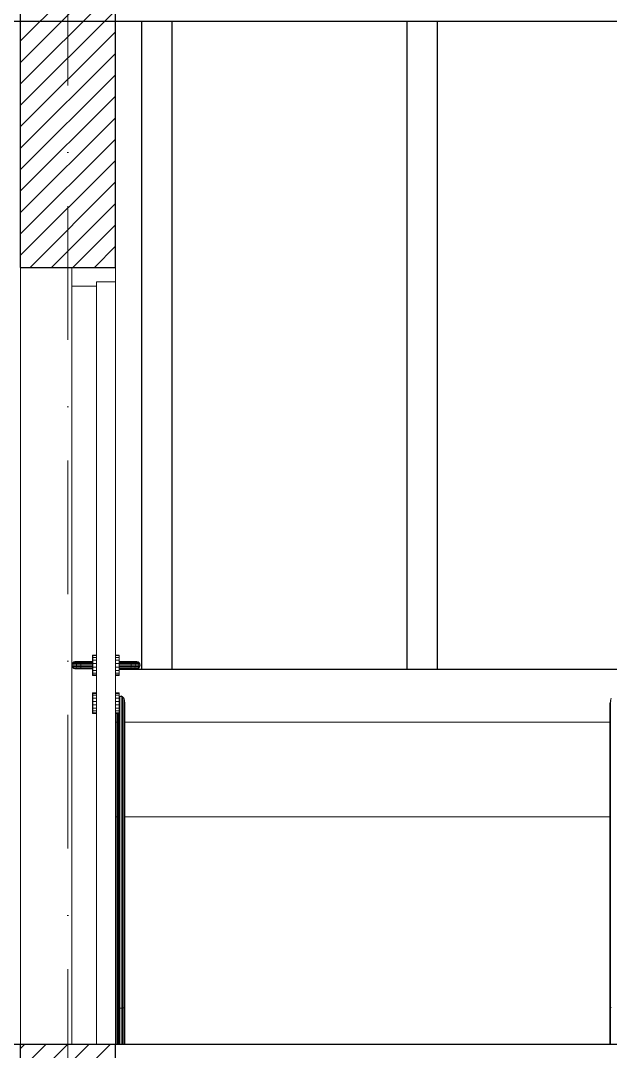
# Model space of a CAD drawing. Header units: millimetres. Extents: x 4647 to 73915, y -13612 to -8141.
# Drawn here: x 22617.1 to 22772.7, y -10770.5 to -10498.5 of the extents above; entities that cross this region are included whole.
import ezdxf
from ezdxf.enums import TextEntityAlignment as Align

# ---------------------------------------------------------------- set-up
doc = ezdxf.new("R2010")
doc.units = ezdxf.units.MM
doc.linetypes.add('Kropki i Kreski', pattern=[67.027776, 35.277777, -17.638888, 0, -14.111111])
doc.layers.add('a_wymiary', color=250, linetype='Continuous', lineweight=9)
doc.layers.add('Konstrukcja - Siatka mod_Nr_Pióra__1', color=7, linetype='Continuous', lineweight=5)
for name, color, linetype in [('Drzwi ArchiCAD', 7, 'Continuous'), ('Konstrukcja - Dach', 7, 'Continuous'), ('Konstrukcja - Siatka mod', 7, 'Continuous'), ('Konstrukcja - wieńce', 7, 'Continuous'), ('Konstrukcja - Ściany zew', 7, 'Continuous'), ('Structural - Combined', 7, 'Continuous'), ('WIDOK', 7, 'Continuous')]:
    doc.layers.add(name, color=color, linetype=linetype)
doc.layers.add('Konstrukcja - Siatka mod_Nr_Pióra__4', color=7, linetype='Continuous', lineweight=5, true_color=0x029e21)
doc.styles.add('GENERATED_STYLE_1', font='arialbd.ttf')

# ---------------------------------------------------------------- blocks, each defined once
blk = doc.blocks.new('Standardowy znacznik siatki_4')
at = {"layer": 'Konstrukcja - Siatka mod_Nr_Pióra__4', "linetype": 'Kropki i Kreski'}
blk.add_line((1, 0), (1660.6, 0), dxfattribs=at)
at = {"layer": 'Konstrukcja - Siatka mod_Nr_Pióra__1', "style": 'GENERATED_STYLE_1'}
blk.add_attdef('AC_MarkerText_1', text='', height=18, rotation=90, dxfattribs=at).set_placement((-6.71, -6.83), align=Align.BOTTOM_LEFT)

msp = doc.modelspace()

# ---------------------------------------------------------------- linework, layer by layer
at = {"layer": 'a_wymiary'}
for p, q in [((22642.14, -10498.57), (22642.14, -10665.87)), ((22894.14, -10498.57), (22642.14, -10498.57)), ((22630.64, -10563.57), (22617.14, -10563.57)), ((22617.14, -10563.57), (22617.14, -10768.57)), ((22630.64, -10568.57), (22630.64, -10563.57)), ((22637.14, -10568.57), (22630.64, -10568.57)), ((22630.64, -10568.57), (22630.64, -10668.57)), ((22630.64, -10768.57), (22630.64, -10568.57)), ((22637.14, -10665.87), (22637.14, -10568.57)), ((22630.7, -10668.23), (22630.64, -10668.57)), ((22630.64, -10668.57), (22630.7, -10668.23)), ((22630.88, -10667.93), (22630.7, -10668.23)), ((22630.7, -10668.23), (22630.88, -10667.93)), ((22630.7, -10668.23), (22631, -10668.23)), ((22631, -10668.23), (22630.7, -10668.23)), ((22631.14, -10667.7), (22630.88, -10667.93)), ((22630.88, -10667.93), (22631.14, -10667.7)), ((22631.16, -10667.93), (22630.88, -10667.93)), ((22630.88, -10667.93), (22631.16, -10667.93)), ((22631, -10668.23), (22630.95, -10668.57)), ((22630.95, -10668.57), (22631, -10668.23)), ((22631.16, -10667.93), (22631, -10668.23)), ((22631, -10668.23), (22631.16, -10667.93)), ((22631, -10668.23), (22631.91, -10668.23)), ((22631.91, -10668.23), (22631, -10668.23)), ((22631.47, -10667.58), (22631.14, -10667.7)), ((22631.14, -10667.7), (22631.47, -10667.58)), ((22631.14, -10667.7), (22631.4, -10667.7)), ((22631.4, -10667.7), (22631.14, -10667.7)), ((22631.4, -10667.7), (22631.16, -10667.93)), ((22631.16, -10667.93), (22631.4, -10667.7)), ((22632, -10667.93), (22631.16, -10667.93)), ((22631.16, -10667.93), (22632, -10667.93)), ((22631.4, -10667.7), (22631.69, -10667.58)), ((22631.69, -10667.58), (22631.4, -10667.7)), ((22632.14, -10667.7), (22631.4, -10667.7)), ((22631.4, -10667.7), (22632.14, -10667.7)), ((22631.69, -10667.58), (22631.47, -10667.58)), ((22631.47, -10667.58), (22636.14, -10667.58)), ((22632.3, -10667.58), (22631.69, -10667.58)), ((22631.88, -10668.57), (22631.91, -10668.23)), ((22631.91, -10668.23), (22631.88, -10668.57)), ((22631.91, -10668.23), (22632, -10667.93)), ((22632, -10667.93), (22631.91, -10668.23)), ((22633.02, -10668.23), (22631.91, -10668.23)), ((22631.91, -10668.23), (22633.02, -10668.23)), ((22632.14, -10667.7), (22632, -10667.93)), ((22632, -10667.93), (22632.14, -10667.7)), ((22632, -10667.93), (22633.04, -10667.93)), ((22633.04, -10667.93), (22632, -10667.93)), ((22632.3, -10667.58), (22632.14, -10667.7)), ((22632.14, -10667.7), (22632.3, -10667.58)), ((22633.08, -10667.7), (22632.14, -10667.7)), ((22632.14, -10667.7), (22633.08, -10667.7)), ((22633.12, -10667.58), (22632.3, -10667.58)), ((22633.01, -10668.57), (22633.02, -10668.23)), ((22633.02, -10668.23), (22633.01, -10668.57)), ((22633.04, -10667.93), (22633.02, -10668.23)), ((22633.02, -10668.23), (22633.04, -10667.93)), ((22636.14, -10668.23), (22633.02, -10668.23)), ((22633.02, -10668.23), (22636.14, -10668.23)), ((22633.04, -10667.93), (22633.08, -10667.7)), ((22633.08, -10667.7), (22633.04, -10667.93)), ((22636.14, -10667.93), (22633.04, -10667.93)), ((22633.04, -10667.93), (22636.14, -10667.93)), ((22633.08, -10667.7), (22633.12, -10667.58)), ((22633.12, -10667.58), (22633.08, -10667.7)), ((22636.14, -10667.7), (22633.08, -10667.7)), ((22633.08, -10667.7), (22636.14, -10667.7)), ((22636.14, -10667.58), (22633.12, -10667.58)), ((22636.15, -10665.87), (22636.14, -10665.87)), ((22636.14, -10665.87), (22636.14, -10666.03)), ((22636.14, -10667.58), (22636.14, -10665.87)), ((22636.14, -10665.87), (22637.13, -10665.87)), ((22636.14, -10666.03), (22636.14, -10666.5)), ((22636.15, -10666.03), (22636.14, -10666.03)), ((22636.14, -10666.03), (22636.15, -10666.03)), ((22636.14, -10666.5), (22636.15, -10666.5)), ((22636.14, -10666.5), (22636.14, -10667.22)), ((22636.15, -10666.5), (22636.14, -10666.5)), ((22636.14, -10667.22), (22636.15, -10667.22)), ((22636.14, -10667.22), (22636.14, -10668.1)), ((22636.15, -10667.22), (22636.14, -10667.22)), ((22636.14, -10667.7), (22636.14, -10667.58)), ((22636.14, -10667.93), (22636.14, -10667.7)), ((22636.14, -10668.23), (22636.14, -10667.93)), ((22636.14, -10668.1), (22636.14, -10669.04)), ((22636.15, -10668.1), (22636.14, -10668.1)), ((22636.14, -10668.1), (22636.15, -10668.1)), ((22636.14, -10668.57), (22636.14, -10668.23)), ((22637.13, -10665.87), (22636.15, -10665.87)), ((22636.15, -10665.87), (22636.15, -10666.03)), ((22636.15, -10666.03), (22636.15, -10665.87)), ((22636.15, -10666.03), (22636.15, -10666.5)), ((22637.13, -10666.03), (22636.15, -10666.03)), ((22636.15, -10666.5), (22636.15, -10666.03)), ((22636.15, -10666.03), (22637.13, -10666.03)), ((22636.15, -10666.5), (22637.13, -10666.5)), ((22636.15, -10666.5), (22636.15, -10667.22)), ((22637.13, -10666.5), (22636.15, -10666.5)), ((22636.15, -10667.22), (22636.15, -10666.5)), ((22636.15, -10667.22), (22637.13, -10667.22)), ((22636.15, -10667.22), (22636.15, -10668.1)), ((22637.13, -10667.22), (22636.15, -10667.22)), ((22636.15, -10668.1), (22636.15, -10667.22)), ((22636.15, -10668.1), (22637.13, -10668.1)), ((22636.15, -10668.1), (22636.15, -10669.04)), ((22637.13, -10668.1), (22636.15, -10668.1)), ((22636.15, -10669.04), (22636.15, -10668.1)), ((22637.13, -10665.87), (22637.13, -10666)), ((22637.14, -10665.87), (22637.13, -10665.87)), ((22637.13, -10666.03), (22637.13, -10665.87)), ((22637.13, -10665.87), (22637.14, -10665.87)), ((22637.13, -10666), (22637.14, -10666)), ((22637.13, -10666), (22637.13, -10666.03)), ((22637.14, -10666), (22637.13, -10666)), ((22637.13, -10666.03), (22637.13, -10666.5)), ((22637.14, -10666.03), (22637.13, -10666.03)), ((22637.13, -10666.5), (22637.13, -10666.03)), ((22637.13, -10666.03), (22637.14, -10666.03)), ((22637.13, -10666.5), (22637.14, -10666.5)), ((22637.13, -10667.22), (22637.13, -10666.5)), ((22637.13, -10666.5), (22637.13, -10667.22)), ((22637.14, -10666.5), (22637.13, -10666.5)), ((22637.13, -10667.22), (22637.13, -10668.1)), ((22637.14, -10667.22), (22637.13, -10667.22)), ((22637.13, -10668.1), (22637.13, -10667.22)), ((22637.13, -10667.22), (22637.14, -10667.22)), ((22637.13, -10668.1), (22637.14, -10668.1)), ((22637.13, -10669.04), (22637.13, -10668.1)), ((22637.13, -10668.1), (22637.13, -10669.04)), ((22637.14, -10668.1), (22637.13, -10668.1)), ((22637.14, -10666), (22637.14, -10665.87)), ((22637.14, -10666.03), (22637.14, -10666)), ((22637.14, -10666.5), (22637.14, -10666.03)), ((22637.14, -10667.22), (22637.14, -10666.5)), ((22637.14, -10668.1), (22637.14, -10667.22)), ((22637.14, -10669.04), (22637.14, -10668.1)), ((22642.15, -10665.87), (22642.14, -10665.87)), ((22642.14, -10665.87), (22642.14, -10666)), ((22642.14, -10665.87), (22643.14, -10665.87)), ((22642.14, -10666), (22642.14, -10666.03)), ((22642.15, -10666), (22642.14, -10666)), ((22642.14, -10666), (22642.15, -10666)), ((22642.14, -10666.03), (22642.15, -10666.03)), ((22642.15, -10666.03), (22642.14, -10666.03)), ((22642.14, -10666.03), (22642.14, -10666.5)), ((22642.15, -10666.5), (22642.14, -10666.5)), ((22642.14, -10666.5), (22642.14, -10667.22)), ((22642.14, -10666.5), (22642.15, -10666.5)), ((22642.15, -10667.22), (22642.14, -10667.22)), ((22642.14, -10667.22), (22642.14, -10668.1)), ((22642.14, -10667.22), (22642.15, -10667.22)), ((22642.15, -10668.1), (22642.14, -10668.1)), ((22642.14, -10668.1), (22642.14, -10669.04)), ((22642.14, -10668.1), (22642.15, -10668.1)), ((22642.15, -10666), (22642.15, -10665.87)), ((22643.13, -10665.87), (22642.15, -10665.87)), ((22642.15, -10665.87), (22642.15, -10666)), ((22642.15, -10666.03), (22642.15, -10666)), ((22642.15, -10666), (22642.15, -10666.03)), ((22643.13, -10666), (22642.15, -10666)), ((22642.15, -10666), (22643.13, -10666)), ((22643.13, -10666.03), (22642.15, -10666.03)), ((22642.15, -10666.03), (22642.15, -10666.5)), ((22642.15, -10666.03), (22643.13, -10666.03)), ((22642.15, -10666.5), (22642.15, -10666.03)), ((22642.15, -10666.5), (22643.13, -10666.5)), ((22642.15, -10667.22), (22642.15, -10666.5)), ((22643.13, -10666.5), (22642.15, -10666.5)), ((22642.15, -10666.5), (22642.15, -10667.22)), ((22642.15, -10668.1), (22642.15, -10667.22)), ((22643.13, -10667.22), (22642.15, -10667.22)), ((22642.15, -10667.22), (22642.15, -10668.1)), ((22642.15, -10667.22), (22643.13, -10667.22)), ((22642.15, -10669.04), (22642.15, -10668.1)), ((22643.13, -10668.1), (22642.15, -10668.1)), ((22642.15, -10668.1), (22642.15, -10669.04)), ((22642.15, -10668.1), (22643.13, -10668.1)), ((22643.13, -10666), (22643.13, -10665.87)), ((22643.14, -10665.87), (22643.13, -10665.87)), ((22643.13, -10665.87), (22643.13, -10666)), ((22643.13, -10666.03), (22643.13, -10666)), ((22643.13, -10666), (22643.13, -10666.03)), ((22643.14, -10666), (22643.13, -10666)), ((22643.13, -10666), (22643.14, -10666)), ((22643.13, -10666.5), (22643.13, -10666.03)), ((22643.14, -10666.03), (22643.13, -10666.03)), ((22643.13, -10666.03), (22643.13, -10666.5)), ((22643.13, -10666.03), (22643.14, -10666.03)), ((22643.14, -10666.5), (22643.13, -10666.5)), ((22643.13, -10666.5), (22643.13, -10667.22)), ((22643.13, -10666.5), (22643.14, -10666.5)), ((22643.13, -10667.22), (22643.13, -10666.5)), ((22643.13, -10667.22), (22643.14, -10667.22)), ((22643.13, -10668.1), (22643.13, -10667.22)), ((22643.14, -10667.22), (22643.13, -10667.22)), ((22643.13, -10667.22), (22643.13, -10668.1)), ((22643.14, -10668.1), (22643.13, -10668.1)), ((22643.13, -10668.1), (22643.13, -10669.04)), ((22643.13, -10669.04), (22643.13, -10668.1)), ((22643.13, -10668.1), (22643.14, -10668.1)), ((22643.14, -10666), (22643.14, -10665.87)), ((22643.14, -10665.87), (22643.14, -10667.58)), ((22643.14, -10666.03), (22643.14, -10666)), ((22643.14, -10666.5), (22643.14, -10666.03)), ((22643.14, -10667.22), (22643.14, -10666.5)), ((22643.14, -10668.1), (22643.14, -10667.22)), ((22646.17, -10667.58), (22643.14, -10667.58)), ((22643.14, -10667.58), (22643.14, -10667.7)), ((22643.14, -10667.58), (22647.82, -10667.58)), ((22646.21, -10667.7), (22643.14, -10667.7)), ((22643.14, -10667.7), (22643.14, -10667.93)), ((22643.14, -10667.7), (22646.21, -10667.7)), ((22643.14, -10667.93), (22646.25, -10667.93)), ((22646.25, -10667.93), (22643.14, -10667.93)), ((22643.14, -10667.93), (22643.14, -10668.23)), ((22643.14, -10669.04), (22643.14, -10668.1)), ((22643.14, -10668.23), (22646.27, -10668.23)), ((22646.27, -10668.23), (22643.14, -10668.23)), ((22643.14, -10668.23), (22643.14, -10668.57)), ((22646.98, -10667.58), (22646.17, -10667.58)), ((22646.17, -10667.58), (22646.21, -10667.7)), ((22646.21, -10667.7), (22646.17, -10667.58)), ((22647.15, -10667.7), (22646.21, -10667.7)), ((22646.21, -10667.7), (22646.25, -10667.93)), ((22646.25, -10667.93), (22646.21, -10667.7)), ((22646.21, -10667.7), (22647.15, -10667.7)), ((22646.25, -10667.93), (22647.29, -10667.93)), ((22646.27, -10668.23), (22646.25, -10667.93)), ((22647.29, -10667.93), (22646.25, -10667.93)), ((22646.25, -10667.93), (22646.27, -10668.23)), ((22647.38, -10668.23), (22646.27, -10668.23)), ((22646.27, -10668.23), (22646.28, -10668.57)), ((22646.27, -10668.23), (22647.38, -10668.23)), ((22646.28, -10668.57), (22646.27, -10668.23)), ((22647.6, -10667.58), (22646.98, -10667.58)), ((22646.98, -10667.58), (22647.15, -10667.7)), ((22647.15, -10667.7), (22646.98, -10667.58)), ((22647.89, -10667.7), (22647.15, -10667.7)), ((22647.15, -10667.7), (22647.29, -10667.93)), ((22647.29, -10667.93), (22647.15, -10667.7)), ((22647.15, -10667.7), (22647.89, -10667.7)), ((22648.13, -10667.93), (22647.29, -10667.93)), ((22647.29, -10667.93), (22647.38, -10668.23)), ((22647.29, -10667.93), (22648.13, -10667.93)), ((22647.38, -10668.23), (22647.29, -10667.93)), ((22647.38, -10668.23), (22648.29, -10668.23)), ((22647.41, -10668.57), (22647.38, -10668.23)), ((22648.29, -10668.23), (22647.38, -10668.23)), ((22647.38, -10668.23), (22647.41, -10668.57)), ((22647.82, -10667.58), (22647.6, -10667.58)), ((22647.6, -10667.58), (22647.89, -10667.7)), ((22647.89, -10667.7), (22647.6, -10667.58)), ((22648.14, -10667.7), (22647.82, -10667.58)), ((22647.82, -10667.58), (22648.14, -10667.7)), ((22648.14, -10667.7), (22647.89, -10667.7)), ((22647.89, -10667.7), (22648.13, -10667.93)), ((22648.13, -10667.93), (22647.89, -10667.7)), ((22647.89, -10667.7), (22648.14, -10667.7)), ((22648.29, -10668.23), (22648.13, -10667.93)), ((22648.13, -10667.93), (22648.41, -10667.93)), ((22648.41, -10667.93), (22648.13, -10667.93)), ((22648.13, -10667.93), (22648.29, -10668.23)), ((22648.41, -10667.93), (22648.14, -10667.7)), ((22648.14, -10667.7), (22648.41, -10667.93)), ((22648.34, -10668.57), (22648.29, -10668.23)), ((22648.58, -10668.23), (22648.29, -10668.23)), ((22648.29, -10668.23), (22648.34, -10668.57)), ((22648.29, -10668.23), (22648.58, -10668.23)), ((22648.58, -10668.23), (22648.41, -10667.93)), ((22648.41, -10667.93), (22648.58, -10668.23)), ((22648.64, -10668.57), (22648.58, -10668.23)), ((22648.58, -10668.23), (22648.64, -10668.57)), ((22630.64, -10668.57), (22630.95, -10668.57)), ((22630.64, -10668.57), (22630.7, -10668.91)), ((22630.95, -10668.57), (22630.64, -10668.57)), ((22630.7, -10668.91), (22630.64, -10668.57)), ((22630.64, -10668.57), (22630.64, -10768.57)), ((22630.7, -10668.91), (22630.88, -10669.21)), ((22631, -10668.91), (22630.7, -10668.91)), ((22630.7, -10668.91), (22631, -10668.91)), ((22630.88, -10669.21), (22630.7, -10668.91)), ((22630.88, -10669.21), (22631.14, -10669.43)), ((22631.16, -10669.21), (22630.88, -10669.21)), ((22630.88, -10669.21), (22631.16, -10669.21)), ((22631.14, -10669.43), (22630.88, -10669.21)), ((22630.95, -10668.57), (22631.88, -10668.57)), ((22630.95, -10668.57), (22631, -10668.91)), ((22631.88, -10668.57), (22630.95, -10668.57)), ((22631, -10668.91), (22630.95, -10668.57)), ((22631, -10668.91), (22631.16, -10669.21)), ((22631.91, -10668.91), (22631, -10668.91)), ((22631, -10668.91), (22631.91, -10668.91)), ((22631.16, -10669.21), (22631, -10668.91)), ((22631.14, -10669.43), (22631.4, -10669.43)), ((22631.14, -10669.43), (22631.47, -10669.55)), ((22631.4, -10669.43), (22631.14, -10669.43)), ((22631.47, -10669.55), (22631.14, -10669.43)), ((22631.4, -10669.43), (22631.16, -10669.21)), ((22631.16, -10669.21), (22631.4, -10669.43)), ((22632, -10669.21), (22631.16, -10669.21)), ((22631.16, -10669.21), (22632, -10669.21)), ((22631.4, -10669.43), (22632.14, -10669.43)), ((22631.69, -10669.55), (22631.4, -10669.43)), ((22631.4, -10669.43), (22631.69, -10669.55)), ((22632.14, -10669.43), (22631.4, -10669.43)), ((22631.47, -10669.55), (22631.69, -10669.55)), ((22636.14, -10669.55), (22631.47, -10669.55)), ((22631.69, -10669.55), (22632.3, -10669.55)), ((22631.88, -10668.57), (22633.01, -10668.57)), ((22631.88, -10668.57), (22631.91, -10668.91)), ((22633.01, -10668.57), (22631.88, -10668.57)), ((22631.91, -10668.91), (22631.88, -10668.57)), ((22631.91, -10668.91), (22633.02, -10668.91)), ((22631.91, -10668.91), (22632, -10669.21)), ((22633.02, -10668.91), (22631.91, -10668.91)), ((22632, -10669.21), (22631.91, -10668.91)), ((22632, -10669.21), (22633.04, -10669.21)), ((22632.14, -10669.43), (22632, -10669.21)), ((22632, -10669.21), (22632.14, -10669.43)), ((22633.04, -10669.21), (22632, -10669.21)), ((22632.14, -10669.43), (22633.08, -10669.43)), ((22632.3, -10669.55), (22632.14, -10669.43)), ((22632.14, -10669.43), (22632.3, -10669.55)), ((22633.08, -10669.43), (22632.14, -10669.43)), ((22632.3, -10669.55), (22633.12, -10669.55)), ((22633.02, -10668.91), (22633.01, -10668.57)), ((22633.01, -10668.57), (22636.14, -10668.57)), ((22633.01, -10668.57), (22633.02, -10668.91)), ((22636.14, -10668.57), (22633.01, -10668.57)), ((22633.04, -10669.21), (22633.02, -10668.91)), ((22633.02, -10668.91), (22633.04, -10669.21)), ((22636.14, -10668.91), (22633.02, -10668.91)), ((22633.02, -10668.91), (22636.14, -10668.91)), ((22633.04, -10669.21), (22633.08, -10669.43)), ((22636.14, -10669.21), (22633.04, -10669.21)), ((22633.08, -10669.43), (22633.04, -10669.21)), ((22633.04, -10669.21), (22636.14, -10669.21)), ((22633.08, -10669.43), (22636.14, -10669.43)), ((22633.08, -10669.43), (22633.12, -10669.55)), ((22636.14, -10669.43), (22633.08, -10669.43)), ((22633.12, -10669.55), (22633.08, -10669.43)), ((22633.12, -10669.55), (22636.14, -10669.55)), ((22636.14, -10668.91), (22636.14, -10668.57)), ((22636.14, -10669.21), (22636.14, -10668.91)), ((22636.14, -10669.04), (22636.15, -10669.04)), ((22636.14, -10669.04), (22636.14, -10669.92)), ((22636.15, -10669.04), (22636.14, -10669.04)), ((22636.14, -10669.43), (22636.14, -10669.21)), ((22636.14, -10669.55), (22636.14, -10669.43)), ((22636.14, -10671.27), (22636.14, -10669.55)), ((22636.14, -10669.92), (22636.14, -10670.64)), ((22636.15, -10669.92), (22636.14, -10669.92)), ((22636.14, -10669.92), (22636.15, -10669.92)), ((22636.14, -10670.64), (22636.15, -10670.64)), ((22636.14, -10670.64), (22636.14, -10671.11)), ((22636.15, -10670.64), (22636.14, -10670.64)), ((22636.14, -10671.11), (22636.15, -10671.11)), ((22636.14, -10671.11), (22636.14, -10671.13)), ((22636.15, -10671.11), (22636.14, -10671.11)), ((22636.15, -10669.04), (22637.13, -10669.04)), ((22636.15, -10669.04), (22636.15, -10669.92)), ((22637.13, -10669.04), (22636.15, -10669.04)), ((22636.15, -10669.92), (22636.15, -10669.04)), ((22636.15, -10669.92), (22637.13, -10669.92)), ((22636.15, -10669.92), (22636.15, -10670.64)), ((22637.13, -10669.92), (22636.15, -10669.92)), ((22636.15, -10670.64), (22636.15, -10669.92)), ((22636.15, -10670.64), (22637.13, -10670.64)), ((22636.15, -10670.64), (22636.15, -10671.11)), ((22637.13, -10670.64), (22636.15, -10670.64)), ((22636.15, -10671.11), (22636.15, -10670.64)), ((22636.15, -10671.11), (22637.13, -10671.11)), ((22637.13, -10671.11), (22636.15, -10671.11)), ((22636.15, -10671.11), (22636.15, -10671.27)), ((22636.15, -10671.13), (22636.15, -10671.11)), ((22637.13, -10669.04), (22637.13, -10669.92)), ((22637.14, -10669.04), (22637.13, -10669.04)), ((22637.13, -10669.92), (22637.13, -10669.04)), ((22637.13, -10669.04), (22637.14, -10669.04)), ((22637.13, -10669.92), (22637.14, -10669.92)), ((22637.13, -10669.92), (22637.13, -10670.64)), ((22637.14, -10669.92), (22637.13, -10669.92)), ((22637.13, -10670.64), (22637.13, -10669.92)), ((22637.13, -10670.64), (22637.14, -10670.64)), ((22637.13, -10670.64), (22637.13, -10671.11)), ((22637.14, -10670.64), (22637.13, -10670.64)), ((22637.13, -10671.11), (22637.13, -10670.64)), ((22637.13, -10671.11), (22637.14, -10671.11)), ((22637.13, -10671.11), (22637.13, -10671.13)), ((22637.14, -10671.11), (22637.13, -10671.11)), ((22637.13, -10671.27), (22637.13, -10671.11)), ((22637.14, -10669.92), (22637.14, -10669.04)), ((22637.14, -10670.64), (22637.14, -10669.92)), ((22637.14, -10671.11), (22637.14, -10670.64)), ((22637.14, -10671.13), (22637.14, -10671.11)), ((22642.14, -10669.04), (22642.15, -10669.04)), ((22642.15, -10669.04), (22642.14, -10669.04)), ((22642.14, -10669.04), (22642.14, -10669.92)), ((22642.15, -10669.92), (22642.14, -10669.92)), ((22642.14, -10669.92), (22642.14, -10670.64)), ((22642.14, -10669.92), (22642.15, -10669.92)), ((22642.15, -10670.64), (22642.14, -10670.64)), ((22642.14, -10670.64), (22642.14, -10671.11)), ((22642.14, -10670.64), (22642.15, -10670.64)), ((22642.14, -10671.11), (22642.15, -10671.11)), ((22642.15, -10671.11), (22642.14, -10671.11)), ((22642.14, -10671.11), (22642.14, -10671.13)), ((22642.15, -10669.92), (22642.15, -10669.04)), ((22643.13, -10669.04), (22642.15, -10669.04)), ((22642.15, -10669.04), (22642.15, -10669.92)), ((22642.15, -10669.04), (22643.13, -10669.04)), ((22642.15, -10670.64), (22642.15, -10669.92)), ((22643.13, -10669.92), (22642.15, -10669.92)), ((22642.15, -10669.92), (22642.15, -10670.64)), ((22642.15, -10669.92), (22643.13, -10669.92)), ((22642.15, -10671.11), (22642.15, -10670.64)), ((22643.13, -10670.64), (22642.15, -10670.64)), ((22642.15, -10670.64), (22642.15, -10671.11)), ((22642.15, -10670.64), (22643.13, -10670.64)), ((22642.15, -10671.11), (22642.15, -10671.27)), ((22643.13, -10671.11), (22642.15, -10671.11)), ((22642.15, -10671.13), (22642.15, -10671.11)), ((22642.15, -10671.11), (22643.13, -10671.11)), ((22643.13, -10669.04), (22643.14, -10669.04)), ((22643.13, -10669.92), (22643.13, -10669.04)), ((22643.14, -10669.04), (22643.13, -10669.04)), ((22643.13, -10669.04), (22643.13, -10669.92)), ((22643.13, -10670.64), (22643.13, -10669.92)), ((22643.14, -10669.92), (22643.13, -10669.92)), ((22643.13, -10669.92), (22643.13, -10670.64)), ((22643.13, -10669.92), (22643.14, -10669.92)), ((22643.14, -10670.64), (22643.13, -10670.64)), ((22643.13, -10670.64), (22643.13, -10671.11)), ((22643.13, -10671.11), (22643.13, -10670.64)), ((22643.13, -10670.64), (22643.14, -10670.64)), ((22643.13, -10671.27), (22643.13, -10671.11)), ((22643.14, -10671.11), (22643.13, -10671.11)), ((22643.13, -10671.11), (22643.13, -10671.13)), ((22643.13, -10671.11), (22643.14, -10671.11)), ((22646.28, -10668.57), (22643.14, -10668.57)), ((22643.14, -10668.57), (22643.14, -10668.91)), ((22643.14, -10668.57), (22646.28, -10668.57)), ((22643.14, -10668.91), (22646.27, -10668.91)), ((22646.27, -10668.91), (22643.14, -10668.91)), ((22643.14, -10668.91), (22643.14, -10669.21)), ((22643.14, -10669.92), (22643.14, -10669.04)), ((22643.14, -10669.21), (22646.25, -10669.21)), ((22646.25, -10669.21), (22643.14, -10669.21)), ((22643.14, -10669.21), (22643.14, -10669.43)), ((22643.14, -10669.43), (22646.21, -10669.43)), ((22646.21, -10669.43), (22643.14, -10669.43)), ((22643.14, -10669.43), (22643.14, -10669.55)), ((22643.14, -10669.55), (22646.17, -10669.55)), ((22647.82, -10669.55), (22643.14, -10669.55)), ((22643.14, -10669.55), (22643.14, -10669.57)), ((22894.14, -10669.57), (22643.14, -10669.57)), ((22643.14, -10669.57), (22643.14, -10671.27)), ((22643.14, -10669.57), (22894.14, -10669.57)), ((22643.14, -10670.64), (22643.14, -10669.92)), ((22643.14, -10671.11), (22643.14, -10670.64)), ((22643.14, -10671.13), (22643.14, -10671.11)), ((22646.21, -10669.43), (22646.17, -10669.55)), ((22646.17, -10669.55), (22646.21, -10669.43)), ((22646.17, -10669.55), (22646.98, -10669.55)), ((22646.25, -10669.21), (22646.21, -10669.43)), ((22646.21, -10669.43), (22646.25, -10669.21)), ((22646.21, -10669.43), (22647.15, -10669.43)), ((22647.15, -10669.43), (22646.21, -10669.43)), ((22646.25, -10669.21), (22646.27, -10668.91)), ((22646.27, -10668.91), (22646.25, -10669.21)), ((22647.29, -10669.21), (22646.25, -10669.21)), ((22646.25, -10669.21), (22647.29, -10669.21)), ((22646.28, -10668.57), (22646.27, -10668.91)), ((22646.27, -10668.91), (22646.28, -10668.57)), ((22646.27, -10668.91), (22647.38, -10668.91)), ((22647.38, -10668.91), (22646.27, -10668.91)), ((22646.28, -10668.57), (22647.41, -10668.57)), ((22647.41, -10668.57), (22646.28, -10668.57)), ((22646.98, -10669.55), (22647.15, -10669.43)), ((22647.15, -10669.43), (22646.98, -10669.55)), ((22646.98, -10669.55), (22647.6, -10669.55)), ((22647.15, -10669.43), (22647.29, -10669.21)), ((22647.29, -10669.21), (22647.15, -10669.43)), ((22647.15, -10669.43), (22647.89, -10669.43)), ((22647.89, -10669.43), (22647.15, -10669.43)), ((22647.38, -10668.91), (22647.29, -10669.21)), ((22647.29, -10669.21), (22647.38, -10668.91)), ((22647.29, -10669.21), (22648.13, -10669.21)), ((22648.13, -10669.21), (22647.29, -10669.21)), ((22647.38, -10668.91), (22647.41, -10668.57)), ((22647.41, -10668.57), (22647.38, -10668.91)), ((22648.29, -10668.91), (22647.38, -10668.91)), ((22647.38, -10668.91), (22648.29, -10668.91)), ((22647.41, -10668.57), (22648.34, -10668.57)), ((22648.34, -10668.57), (22647.41, -10668.57)), ((22647.6, -10669.55), (22647.89, -10669.43)), ((22647.89, -10669.43), (22647.6, -10669.55)), ((22647.6, -10669.55), (22647.82, -10669.55)), ((22647.82, -10669.55), (22648.14, -10669.43)), ((22648.14, -10669.43), (22647.82, -10669.55)), ((22647.89, -10669.43), (22648.13, -10669.21)), ((22648.13, -10669.21), (22647.89, -10669.43)), ((22647.89, -10669.43), (22648.14, -10669.43)), ((22648.14, -10669.43), (22647.89, -10669.43)), ((22648.13, -10669.21), (22648.29, -10668.91)), ((22648.29, -10668.91), (22648.13, -10669.21)), ((22648.41, -10669.21), (22648.13, -10669.21)), ((22648.13, -10669.21), (22648.41, -10669.21)), ((22648.14, -10669.43), (22648.41, -10669.21)), ((22648.41, -10669.21), (22648.14, -10669.43)), ((22648.29, -10668.91), (22648.34, -10668.57)), ((22648.34, -10668.57), (22648.29, -10668.91)), ((22648.29, -10668.91), (22648.58, -10668.91)), ((22648.58, -10668.91), (22648.29, -10668.91)), ((22648.34, -10668.57), (22648.64, -10668.57)), ((22648.64, -10668.57), (22648.34, -10668.57)), ((22648.41, -10669.21), (22648.58, -10668.91)), ((22648.58, -10668.91), (22648.41, -10669.21)), ((22648.58, -10668.91), (22648.64, -10668.57)), ((22648.64, -10668.57), (22648.58, -10668.91)), ((22636.14, -10671.13), (22636.14, -10671.27)), ((22636.15, -10671.13), (22636.14, -10671.13)), ((22636.14, -10671.13), (22636.15, -10671.13)), ((22636.14, -10671.27), (22636.15, -10671.27)), ((22637.14, -10671.27), (22636.14, -10671.27)), ((22636.15, -10671.27), (22636.15, -10671.13)), ((22636.15, -10671.27), (22637.13, -10671.27)), ((22637.13, -10671.13), (22637.13, -10671.27)), ((22637.14, -10671.13), (22637.13, -10671.13)), ((22637.13, -10671.13), (22637.14, -10671.13)), ((22637.13, -10671.27), (22637.14, -10671.27)), ((22637.14, -10671.27), (22637.14, -10671.13)), ((22637.14, -10675.87), (22637.14, -10671.27)), ((22642.14, -10671.13), (22642.14, -10671.27)), ((22642.15, -10671.13), (22642.14, -10671.13)), ((22642.14, -10671.13), (22642.15, -10671.13)), ((22643.14, -10671.27), (22642.14, -10671.27)), ((22642.14, -10671.27), (22642.14, -10675.87)), ((22642.14, -10671.27), (22642.15, -10671.27)), ((22642.15, -10671.27), (22642.15, -10671.13)), ((22642.15, -10671.27), (22643.13, -10671.27)), ((22643.13, -10671.13), (22643.14, -10671.13)), ((22643.13, -10671.13), (22643.13, -10671.27)), ((22643.14, -10671.13), (22643.13, -10671.13)), ((22643.13, -10671.27), (22643.14, -10671.27)), ((22643.14, -10671.27), (22643.14, -10671.13)), ((22636.15, -10675.87), (22636.14, -10675.87)), ((22636.14, -10675.87), (22636.14, -10676)), ((22636.14, -10681.27), (22636.14, -10675.87)), ((22636.14, -10675.87), (22637.14, -10675.87)), ((22636.14, -10676), (22636.15, -10676)), ((22636.15, -10676), (22636.14, -10676)), ((22636.14, -10676), (22636.14, -10676.03)), ((22636.15, -10676.03), (22636.14, -10676.03)), ((22636.14, -10676.03), (22636.14, -10676.5)), ((22636.14, -10676.03), (22636.15, -10676.03)), ((22636.14, -10676.5), (22636.15, -10676.5)), ((22636.15, -10676.5), (22636.14, -10676.5)), ((22636.14, -10676.5), (22636.14, -10677.22)), ((22636.15, -10676), (22636.15, -10675.87)), ((22636.15, -10675.87), (22636.15, -10676.03)), ((22637.13, -10675.87), (22636.15, -10675.87)), ((22636.15, -10676.03), (22636.15, -10676)), ((22637.13, -10676.03), (22636.15, -10676.03)), ((22636.15, -10676.03), (22636.15, -10676.5)), ((22636.15, -10676.5), (22636.15, -10676.03)), ((22636.15, -10676.03), (22637.13, -10676.03)), ((22636.15, -10676.5), (22637.13, -10676.5)), ((22637.13, -10676.5), (22636.15, -10676.5)), ((22636.15, -10676.5), (22636.15, -10677.22)), ((22636.15, -10677.22), (22636.15, -10676.5)), ((22637.13, -10675.87), (22637.13, -10676.03)), ((22637.14, -10675.87), (22637.13, -10675.87)), ((22637.13, -10676.03), (22637.13, -10675.87)), ((22637.14, -10676.03), (22637.13, -10676.03)), ((22637.13, -10676.03), (22637.13, -10676.5)), ((22637.13, -10676.5), (22637.13, -10676.03)), ((22637.13, -10676.03), (22637.14, -10676.03)), ((22637.13, -10676.5), (22637.14, -10676.5)), ((22637.14, -10676.5), (22637.13, -10676.5)), ((22637.13, -10676.5), (22637.13, -10677.22)), ((22637.13, -10677.22), (22637.13, -10676.5)), ((22637.14, -10676.03), (22637.14, -10675.87)), ((22637.14, -10676.5), (22637.14, -10676.03)), ((22637.14, -10677.22), (22637.14, -10676.5)), ((22642.14, -10675.87), (22643.14, -10675.87)), ((22642.14, -10675.87), (22642.14, -10676.03)), ((22642.15, -10675.87), (22642.14, -10675.87)), ((22642.14, -10676.03), (22642.15, -10676.03)), ((22642.15, -10676.03), (22642.14, -10676.03)), ((22642.14, -10676.03), (22642.14, -10676.5)), ((22642.15, -10676.5), (22642.14, -10676.5)), ((22642.14, -10676.5), (22642.14, -10677.22)), ((22642.14, -10676.5), (22642.15, -10676.5)), ((22643.13, -10675.87), (22642.15, -10675.87)), ((22642.15, -10675.87), (22642.15, -10676)), ((22642.15, -10676.03), (22642.15, -10675.87)), ((22642.15, -10676), (22643.13, -10676)), ((22643.13, -10676), (22642.15, -10676)), ((22642.15, -10676), (22642.15, -10676.03)), ((22642.15, -10676.5), (22642.15, -10676.03)), ((22642.15, -10676.03), (22643.13, -10676.03)), ((22643.13, -10676.03), (22642.15, -10676.03)), ((22642.15, -10676.03), (22642.15, -10676.5)), ((22642.15, -10677.22), (22642.15, -10676.5)), ((22643.13, -10676.5), (22642.15, -10676.5)), ((22642.15, -10676.5), (22642.15, -10677.22)), ((22642.15, -10676.5), (22643.13, -10676.5)), ((22643.13, -10676), (22643.13, -10675.87)), ((22643.14, -10675.87), (22643.13, -10675.87)), ((22643.13, -10675.87), (22643.13, -10676)), ((22643.13, -10676), (22643.14, -10676)), ((22643.13, -10676.03), (22643.13, -10676)), ((22643.14, -10676), (22643.13, -10676)), ((22643.13, -10676), (22643.13, -10676.03)), ((22643.14, -10676.03), (22643.13, -10676.03)), ((22643.13, -10676.03), (22643.13, -10676.5)), ((22643.13, -10676.5), (22643.13, -10676.03)), ((22643.13, -10676.03), (22643.14, -10676.03)), ((22643.13, -10676.5), (22643.14, -10676.5)), ((22643.13, -10677.22), (22643.13, -10676.5)), ((22643.14, -10676.5), (22643.13, -10676.5)), ((22643.13, -10676.5), (22643.13, -10677.22)), ((22643.14, -10675.87), (22643.14, -10677.01)), ((22643.14, -10676), (22643.14, -10675.87)), ((22643.14, -10676.03), (22643.14, -10676)), ((22643.14, -10676.5), (22643.14, -10676.03)), ((22643.14, -10677.22), (22643.14, -10676.5)), ((22636.15, -10677.22), (22636.14, -10677.22)), ((22636.14, -10677.22), (22636.14, -10678.1)), ((22636.14, -10677.22), (22636.15, -10677.22)), ((22636.14, -10678.1), (22636.15, -10678.1)), ((22636.15, -10678.1), (22636.14, -10678.1)), ((22636.14, -10678.1), (22636.14, -10679.04)), ((22636.15, -10679.04), (22636.14, -10679.04)), ((22636.14, -10679.04), (22636.14, -10679.92)), ((22636.14, -10679.04), (22636.15, -10679.04)), ((22637.13, -10677.22), (22636.15, -10677.22)), ((22636.15, -10677.22), (22636.15, -10678.1)), ((22636.15, -10678.1), (22636.15, -10677.22)), ((22636.15, -10677.22), (22637.13, -10677.22)), ((22637.13, -10678.1), (22636.15, -10678.1)), ((22636.15, -10678.1), (22636.15, -10679.04)), ((22636.15, -10678.1), (22637.13, -10678.1)), ((22636.15, -10679.04), (22636.15, -10678.1)), ((22636.15, -10679.04), (22637.13, -10679.04)), ((22637.13, -10679.04), (22636.15, -10679.04)), ((22636.15, -10679.04), (22636.15, -10679.92)), ((22636.15, -10679.92), (22636.15, -10679.04)), ((22637.14, -10677.22), (22637.13, -10677.22)), ((22637.13, -10677.22), (22637.13, -10678.1)), ((22637.13, -10678.1), (22637.13, -10677.22)), ((22637.13, -10677.22), (22637.14, -10677.22)), ((22637.13, -10678.1), (22637.14, -10678.1)), ((22637.13, -10679.04), (22637.13, -10678.1)), ((22637.14, -10678.1), (22637.13, -10678.1)), ((22637.13, -10678.1), (22637.13, -10679.04)), ((22637.13, -10679.92), (22637.13, -10679.04)), ((22637.13, -10679.04), (22637.14, -10679.04)), ((22637.14, -10679.04), (22637.13, -10679.04)), ((22637.13, -10679.04), (22637.13, -10679.92)), ((22637.14, -10678.1), (22637.14, -10677.22)), ((22637.14, -10679.04), (22637.14, -10678.1)), ((22637.14, -10679.92), (22637.14, -10679.04)), ((22642.15, -10677.22), (22642.14, -10677.22)), ((22642.14, -10677.22), (22642.14, -10678.1)), ((22642.14, -10677.22), (22642.15, -10677.22)), ((22642.15, -10678.1), (22642.14, -10678.1)), ((22642.14, -10678.1), (22642.14, -10679.04)), ((22642.14, -10678.1), (22642.15, -10678.1)), ((22642.15, -10679.04), (22642.14, -10679.04)), ((22642.14, -10679.04), (22642.14, -10679.92)), ((22642.14, -10679.04), (22642.15, -10679.04)), ((22642.15, -10678.1), (22642.15, -10677.22)), ((22643.13, -10677.22), (22642.15, -10677.22)), ((22642.15, -10677.22), (22642.15, -10678.1)), ((22642.15, -10677.22), (22643.13, -10677.22)), ((22642.15, -10679.04), (22642.15, -10678.1)), ((22643.13, -10678.1), (22642.15, -10678.1)), ((22642.15, -10678.1), (22642.15, -10679.04)), ((22642.15, -10678.1), (22643.13, -10678.1)), ((22642.15, -10679.92), (22642.15, -10679.04)), ((22643.13, -10679.04), (22642.15, -10679.04)), ((22642.15, -10679.04), (22642.15, -10679.92)), ((22642.15, -10679.04), (22643.13, -10679.04)), ((22643.13, -10678.1), (22643.13, -10677.22)), ((22643.14, -10677.22), (22643.13, -10677.22)), ((22643.13, -10677.22), (22643.13, -10678.1)), ((22643.13, -10677.22), (22643.14, -10677.22)), ((22643.13, -10679.04), (22643.13, -10678.1)), ((22643.13, -10678.1), (22643.14, -10678.1)), ((22643.14, -10678.1), (22643.13, -10678.1)), ((22643.13, -10678.1), (22643.13, -10679.04)), ((22643.13, -10679.92), (22643.13, -10679.04)), ((22643.14, -10679.04), (22643.13, -10679.04)), ((22643.13, -10679.04), (22643.13, -10679.92)), ((22643.13, -10679.04), (22643.14, -10679.04)), ((22643.14, -10677.01), (22643.26, -10676.87)), ((22643.26, -10676.87), (22643.14, -10677.01)), ((22643.14, -10677.01), (22643.14, -10681.11)), ((22643.14, -10678.1), (22643.14, -10677.22)), ((22643.14, -10679.04), (22643.14, -10678.1)), ((22643.14, -10679.92), (22643.14, -10679.04)), ((22643.26, -10676.87), (22643.64, -10676.73)), ((22643.64, -10676.73), (22643.26, -10676.87)), ((22643.26, -10759.07), (22643.26, -10676.87)), ((22643.26, -10676.87), (22643.26, -10759.07)), ((22643.64, -10676.73), (22644.03, -10676.87)), ((22643.64, -10759.11), (22643.64, -10676.73)), ((22644.03, -10676.87), (22643.64, -10676.73)), ((22643.64, -10676.73), (22643.64, -10759.11)), ((22644.03, -10676.87), (22644.35, -10677.27)), ((22644.03, -10759.07), (22644.03, -10676.87)), ((22644.35, -10677.27), (22644.03, -10676.87)), ((22644.03, -10676.87), (22644.03, -10759.07)), ((22644.35, -10677.27), (22644.57, -10677.86)), ((22644.35, -10758.95), (22644.35, -10677.27)), ((22644.57, -10677.86), (22644.35, -10677.27)), ((22644.35, -10677.27), (22644.35, -10758.95)), ((22644.57, -10677.86), (22644.64, -10678.57)), ((22644.57, -10758.78), (22644.57, -10677.86)), ((22644.64, -10678.57), (22644.57, -10677.86)), ((22644.57, -10677.86), (22644.57, -10758.78)), ((22644.64, -10678.57), (22644.64, -10683.57)), ((22644.64, -10758.57), (22644.64, -10678.57)), ((22772.64, -10678.57), (22772.72, -10677.86)), ((22772.72, -10677.86), (22772.64, -10678.57)), ((22772.64, -10683.57), (22772.64, -10678.57)), ((22772.64, -10678.57), (22772.64, -10758.57)), ((22772.72, -10677.86), (22772.94, -10677.27)), ((22772.72, -10758.78), (22772.72, -10677.86)), ((22636.14, -10679.92), (22636.15, -10679.92)), ((22636.15, -10679.92), (22636.14, -10679.92)), ((22636.14, -10679.92), (22636.14, -10680.64)), ((22636.15, -10680.64), (22636.14, -10680.64)), ((22636.14, -10680.64), (22636.14, -10681.11)), ((22636.14, -10680.64), (22636.15, -10680.64)), ((22636.14, -10681.11), (22636.15, -10681.11)), ((22636.15, -10681.11), (22636.14, -10681.11)), ((22636.14, -10681.11), (22636.14, -10681.27)), ((22636.14, -10681.27), (22636.15, -10681.27)), ((22637.13, -10681.27), (22636.14, -10681.27)), ((22636.15, -10679.92), (22637.13, -10679.92)), ((22637.13, -10679.92), (22636.15, -10679.92)), ((22636.15, -10679.92), (22636.15, -10680.64)), ((22636.15, -10680.64), (22636.15, -10679.92)), ((22637.13, -10680.64), (22636.15, -10680.64)), ((22636.15, -10680.64), (22636.15, -10681.11)), ((22636.15, -10681.11), (22636.15, -10680.64)), ((22636.15, -10680.64), (22637.13, -10680.64)), ((22636.15, -10681.11), (22637.13, -10681.11)), ((22636.15, -10681.11), (22636.15, -10681.27)), ((22637.13, -10681.11), (22636.15, -10681.11)), ((22636.15, -10681.27), (22636.15, -10681.11)), ((22636.15, -10681.27), (22637.13, -10681.27)), ((22637.14, -10679.92), (22637.13, -10679.92)), ((22637.13, -10679.92), (22637.13, -10680.64)), ((22637.13, -10679.92), (22637.14, -10679.92)), ((22637.13, -10680.64), (22637.13, -10679.92)), ((22637.13, -10680.64), (22637.14, -10680.64)), ((22637.14, -10680.64), (22637.13, -10680.64)), ((22637.13, -10680.64), (22637.13, -10681.11)), ((22637.13, -10681.11), (22637.13, -10680.64)), ((22637.13, -10681.11), (22637.14, -10681.11)), ((22637.13, -10681.11), (22637.13, -10681.27)), ((22637.14, -10681.11), (22637.13, -10681.11)), ((22637.13, -10681.27), (22637.13, -10681.11)), ((22637.13, -10681.27), (22637.14, -10681.27)), ((22637.14, -10681.27), (22637.13, -10681.27)), ((22637.14, -10680.64), (22637.14, -10679.92)), ((22637.14, -10681.11), (22637.14, -10680.64)), ((22637.14, -10681.27), (22637.14, -10681.11)), ((22637.14, -10768.57), (22637.14, -10681.27)), ((22642.14, -10679.92), (22642.15, -10679.92)), ((22642.15, -10679.92), (22642.14, -10679.92)), ((22642.14, -10679.92), (22642.14, -10680.64)), ((22642.15, -10680.64), (22642.14, -10680.64)), ((22642.14, -10680.64), (22642.14, -10681.11)), ((22642.14, -10680.64), (22642.15, -10680.64)), ((22642.15, -10681.11), (22642.14, -10681.11)), ((22642.14, -10681.11), (22642.14, -10681.27)), ((22642.14, -10681.11), (22642.15, -10681.11)), ((22642.14, -10681.27), (22642.14, -10683.57)), ((22642.64, -10681.27), (22642.14, -10681.27)), ((22642.14, -10681.27), (22642.15, -10681.27)), ((22642.15, -10679.92), (22643.13, -10679.92)), ((22642.15, -10680.64), (22642.15, -10679.92)), ((22643.13, -10679.92), (22642.15, -10679.92)), ((22642.15, -10679.92), (22642.15, -10680.64)), ((22642.15, -10681.11), (22642.15, -10680.64)), ((22643.13, -10680.64), (22642.15, -10680.64)), ((22642.15, -10680.64), (22642.15, -10681.11)), ((22642.15, -10680.64), (22643.13, -10680.64)), ((22642.15, -10681.27), (22642.15, -10681.11)), ((22642.15, -10681.11), (22642.15, -10681.27)), ((22643.13, -10681.11), (22642.15, -10681.11)), ((22642.15, -10681.11), (22643.13, -10681.11)), ((22642.15, -10681.27), (22643.13, -10681.27)), ((22642.64, -10683.57), (22642.64, -10681.27)), ((22642.64, -10681.27), (22642.64, -10758.57)), ((22642.72, -10681.27), (22642.64, -10681.27)), ((22642.72, -10758.78), (22642.72, -10681.27)), ((22642.72, -10681.27), (22642.72, -10758.78)), ((22642.94, -10681.27), (22642.72, -10681.27)), ((22642.94, -10758.95), (22642.94, -10681.27)), ((22642.94, -10681.27), (22642.94, -10758.95)), ((22643.13, -10681.27), (22642.94, -10681.27)), ((22643.13, -10679.92), (22643.14, -10679.92)), ((22643.13, -10680.64), (22643.13, -10679.92)), ((22643.14, -10679.92), (22643.13, -10679.92)), ((22643.13, -10679.92), (22643.13, -10680.64)), ((22643.13, -10681.11), (22643.13, -10680.64)), ((22643.14, -10680.64), (22643.13, -10680.64)), ((22643.13, -10680.64), (22643.13, -10681.11)), ((22643.13, -10680.64), (22643.14, -10680.64)), ((22643.13, -10681.27), (22643.13, -10681.11)), ((22643.14, -10681.11), (22643.13, -10681.11)), ((22643.13, -10681.11), (22643.13, -10681.13)), ((22643.13, -10681.11), (22643.14, -10681.11)), ((22643.14, -10681.13), (22643.13, -10681.13)), ((22643.13, -10681.13), (22643.13, -10681.27)), ((22643.13, -10681.13), (22643.14, -10681.13)), ((22643.14, -10681.27), (22643.13, -10681.27)), ((22643.13, -10681.27), (22643.14, -10681.27)), ((22643.14, -10680.64), (22643.14, -10679.92)), ((22643.14, -10681.11), (22643.14, -10680.64)), ((22643.14, -10681.11), (22643.14, -10681.27)), ((22643.14, -10681.13), (22643.14, -10681.11)), ((22643.14, -10681.27), (22643.14, -10681.13)), ((22642.14, -10683.57), (22642.64, -10683.57)), ((22642.14, -10683.57), (22642.14, -10708.57)), ((22642.64, -10683.57), (22642.14, -10683.57)), ((22642.64, -10708.57), (22642.64, -10683.57)), ((22644.64, -10683.57), (22772.64, -10683.57)), ((22644.64, -10683.57), (22644.64, -10708.57)), ((22772.64, -10683.57), (22644.64, -10683.57)), ((22772.64, -10708.57), (22772.64, -10683.57)), ((22642.14, -10708.57), (22642.64, -10708.57)), ((22642.64, -10708.57), (22642.14, -10708.57)), ((22642.14, -10708.57), (22642.14, -10768.57)), ((22642.64, -10768.57), (22642.64, -10708.57)), ((22644.64, -10708.57), (22772.64, -10708.57)), ((22644.64, -10708.57), (22644.64, -10768.57)), ((22772.64, -10708.57), (22644.64, -10708.57)), ((22772.64, -10768.57), (22772.64, -10708.57)), ((22642.64, -10758.57), (22642.72, -10758.78)), ((22642.64, -10758.57), (22642.64, -10768.57)), ((22642.72, -10758.78), (22642.64, -10758.57)), ((22642.72, -10758.78), (22642.94, -10758.95)), ((22642.72, -10768.57), (22642.72, -10758.78)), ((22642.72, -10758.78), (22642.72, -10768.57)), ((22642.94, -10758.95), (22642.72, -10758.78)), ((22642.94, -10758.95), (22643.26, -10759.07)), ((22642.94, -10768.57), (22642.94, -10758.95)), ((22642.94, -10758.95), (22642.94, -10768.57)), ((22643.26, -10759.07), (22642.94, -10758.95)), ((22643.26, -10759.07), (22643.64, -10759.11)), ((22643.26, -10768.57), (22643.26, -10759.07)), ((22643.26, -10759.07), (22643.26, -10768.57)), ((22643.64, -10759.11), (22643.26, -10759.07)), ((22643.64, -10759.11), (22644.03, -10759.07)), ((22644.03, -10759.07), (22643.64, -10759.11)), ((22643.64, -10768.57), (22643.64, -10759.11)), ((22643.64, -10759.11), (22643.64, -10768.57)), ((22644.03, -10759.07), (22644.35, -10758.95)), ((22644.35, -10758.95), (22644.03, -10759.07)), ((22644.03, -10768.57), (22644.03, -10759.07)), ((22644.03, -10759.07), (22644.03, -10768.57)), ((22644.35, -10758.95), (22644.57, -10758.78)), ((22644.57, -10758.78), (22644.35, -10758.95)), ((22644.35, -10768.57), (22644.35, -10758.95)), ((22644.35, -10758.95), (22644.35, -10768.57)), ((22644.57, -10758.78), (22644.64, -10758.57)), ((22644.64, -10758.57), (22644.57, -10758.78)), ((22644.57, -10768.57), (22644.57, -10758.78)), ((22644.57, -10758.78), (22644.57, -10768.57)), ((22644.64, -10768.57), (22644.64, -10758.57)), ((22772.64, -10758.57), (22772.72, -10758.78)), ((22772.64, -10758.57), (22772.64, -10768.57)), ((22772.72, -10758.78), (22772.64, -10758.57)), ((22772.72, -10768.57), (22772.72, -10758.78)), ((22772.72, -10758.78), (22772.72, -10768.57)), ((22772.94, -10758.95), (22772.72, -10758.78)), ((22617.14, -10768.57), (22630.64, -10768.57)), ((22630.64, -10768.57), (22637.14, -10768.57)), ((22642.14, -10768.57), (22642.64, -10768.57)), ((22642.64, -10768.57), (22642.72, -10768.57)), ((22642.72, -10768.57), (22642.94, -10768.57)), ((22642.94, -10768.57), (22643.26, -10768.57)), ((22643.26, -10768.57), (22643.64, -10768.57)), ((22643.64, -10768.57), (22644.03, -10768.57)), ((22644.03, -10768.57), (22644.35, -10768.57)), ((22644.35, -10768.57), (22644.57, -10768.57)), ((22644.57, -10768.57), (22644.64, -10768.57)), ((22644.64, -10768.57), (22772.64, -10768.57)), ((22772.64, -10768.57), (22772.72, -10768.57)), ((22772.72, -10768.57), (22772.94, -10768.57))]:
    msp.add_line(p, q, dxfattribs=at)
at = {"layer": 'Drzwi ArchiCAD', "color": 30, "lineweight": 20}
for p, q in [((22630.64, -10563.57), (22642.14, -10563.57)), ((22630.64, -10568.57), (22630.64, -10563.57)), ((22642.14, -10567.37), (22642.14, -10563.57)), ((22637.14, -10567.37), (22642.14, -10567.37)), ((22637.14, -10768.57), (22637.14, -10567.37)), ((22637.14, -10568.57), (22637.14, -10567.37)), ((22637.14, -10567.37), (22642.14, -10567.37)), ((22642.14, -10768.57), (22642.14, -10567.37)), ((22630.64, -10568.57), (22637.14, -10568.57)), ((22637.14, -10768.57), (22642.14, -10768.57))]:
    msp.add_line(p, q, dxfattribs=at)
at = {"layer": 'Drzwi ArchiCAD', "color": 9, "lineweight": 13}
for p, q in [((22630.64, -10568.57), (22630.64, -10768.57)), ((22630.7, -10668.23), (22630.64, -10668.57)), ((22630.88, -10667.93), (22630.7, -10668.23)), ((22631.14, -10667.7), (22630.88, -10667.93)), ((22631, -10668.23), (22630.95, -10668.57)), ((22631.16, -10667.93), (22631, -10668.23)), ((22631.47, -10667.58), (22631.14, -10667.7)), ((22631.4, -10667.7), (22631.16, -10667.93)), ((22631.47, -10667.58), (22631.69, -10667.58)), ((22631.69, -10667.58), (22632.3, -10667.58)), ((22631.91, -10668.23), (22631.88, -10668.57)), ((22632, -10667.93), (22631.91, -10668.23)), ((22632.14, -10667.7), (22632, -10667.93)), ((22632.3, -10667.58), (22633.12, -10667.58)), ((22633.12, -10667.58), (22636.14, -10667.58)), ((22636.14, -10665.87), (22636.15, -10665.87)), ((22636.14, -10666.03), (22636.14, -10665.87)), ((22636.14, -10666.5), (22636.14, -10666.03)), ((22636.14, -10667.22), (22636.14, -10666.5)), ((22636.14, -10667.58), (22636.14, -10667.22)), ((22636.14, -10667.58), (22636.14, -10667.7)), ((22636.14, -10667.7), (22636.14, -10667.93)), ((22636.14, -10667.93), (22636.14, -10668.23)), ((22636.14, -10668.23), (22636.14, -10668.57)), ((22636.15, -10665.87), (22637.13, -10665.87)), ((22637.13, -10665.87), (22637.14, -10665.87)), ((22642.15, -10665.87), (22642.14, -10665.87)), ((22643.13, -10665.87), (22642.15, -10665.87)), ((22643.14, -10665.87), (22643.13, -10665.87)), ((22643.14, -10666.03), (22643.14, -10665.87)), ((22643.14, -10666.5), (22643.14, -10666.03)), ((22643.14, -10667.22), (22643.14, -10666.5)), ((22643.14, -10667.58), (22643.14, -10667.22)), ((22646.17, -10667.58), (22643.14, -10667.58)), ((22643.14, -10667.58), (22643.14, -10667.7)), ((22643.14, -10667.7), (22643.14, -10667.93)), ((22643.14, -10667.93), (22643.14, -10668.23)), ((22643.14, -10668.23), (22643.14, -10668.57)), ((22646.98, -10667.58), (22646.17, -10667.58)), ((22647.6, -10667.58), (22646.98, -10667.58)), ((22647.15, -10667.7), (22647.29, -10667.93)), ((22647.29, -10667.93), (22647.38, -10668.23)), ((22647.38, -10668.23), (22647.41, -10668.57)), ((22647.82, -10667.58), (22647.6, -10667.58)), ((22647.82, -10667.58), (22648.14, -10667.7)), ((22647.89, -10667.7), (22648.13, -10667.93)), ((22648.13, -10667.93), (22648.29, -10668.23)), ((22648.14, -10667.7), (22648.41, -10667.93)), ((22648.29, -10668.23), (22648.34, -10668.57)), ((22648.41, -10667.93), (22648.58, -10668.23)), ((22648.58, -10668.23), (22648.64, -10668.57)), ((22630.64, -10668.57), (22630.7, -10668.91)), ((22630.7, -10668.91), (22630.88, -10669.21)), ((22630.88, -10669.21), (22631.14, -10669.43)), ((22630.95, -10668.57), (22631, -10668.91)), ((22631, -10668.91), (22631.16, -10669.21)), ((22631.14, -10669.43), (22631.47, -10669.55)), ((22631.16, -10669.21), (22631.4, -10669.43)), ((22631.47, -10669.55), (22631.69, -10669.55)), ((22631.69, -10669.55), (22632.3, -10669.55)), ((22631.88, -10668.57), (22631.91, -10668.91)), ((22631.91, -10668.91), (22632, -10669.21)), ((22632, -10669.21), (22632.14, -10669.43)), ((22632.3, -10669.55), (22633.12, -10669.55)), ((22633.12, -10669.55), (22636.14, -10669.55)), ((22636.14, -10668.57), (22636.14, -10668.91)), ((22636.14, -10668.91), (22636.14, -10669.21)), ((22636.14, -10669.21), (22636.14, -10669.43)), ((22636.14, -10669.43), (22636.14, -10669.55)), ((22636.14, -10669.92), (22636.14, -10669.55)), ((22636.14, -10670.64), (22636.14, -10669.92)), ((22636.14, -10671.11), (22636.14, -10670.64)), ((22636.14, -10671.27), (22636.14, -10671.11)), ((22643.14, -10668.57), (22643.14, -10668.91)), ((22643.14, -10668.91), (22643.14, -10669.21)), ((22643.14, -10669.21), (22643.14, -10669.43)), ((22643.14, -10669.43), (22643.14, -10669.55)), ((22643.14, -10669.92), (22643.14, -10669.55)), ((22646.17, -10669.55), (22643.14, -10669.55)), ((22643.14, -10670.64), (22643.14, -10669.92)), ((22643.14, -10671.11), (22643.14, -10670.64)), ((22643.14, -10671.27), (22643.14, -10671.11)), ((22646.98, -10669.55), (22646.17, -10669.55)), ((22647.6, -10669.55), (22646.98, -10669.55)), ((22647.29, -10669.21), (22647.15, -10669.43)), ((22647.38, -10668.91), (22647.29, -10669.21)), ((22647.41, -10668.57), (22647.38, -10668.91)), ((22647.82, -10669.55), (22647.6, -10669.55)), ((22648.14, -10669.43), (22647.82, -10669.55)), ((22648.13, -10669.21), (22647.89, -10669.43)), ((22648.29, -10668.91), (22648.13, -10669.21)), ((22648.41, -10669.21), (22648.14, -10669.43)), ((22648.34, -10668.57), (22648.29, -10668.91)), ((22648.58, -10668.91), (22648.41, -10669.21)), ((22648.64, -10668.57), (22648.58, -10668.91)), ((22636.14, -10671.27), (22636.15, -10671.27)), ((22636.15, -10671.27), (22637.13, -10671.27)), ((22637.13, -10671.27), (22637.14, -10671.27)), ((22642.15, -10671.27), (22642.14, -10671.27)), ((22643.13, -10671.27), (22642.15, -10671.27)), ((22643.14, -10671.27), (22643.13, -10671.27)), ((22636.14, -10676.03), (22636.14, -10675.87)), ((22636.14, -10675.87), (22636.15, -10675.87)), ((22636.14, -10676.5), (22636.14, -10676.03)), ((22636.14, -10677.22), (22636.14, -10676.5)), ((22636.15, -10675.87), (22637.13, -10675.87)), ((22637.13, -10675.87), (22637.14, -10675.87)), ((22642.15, -10675.87), (22642.14, -10675.87)), ((22643.13, -10675.87), (22642.15, -10675.87)), ((22643.14, -10675.87), (22643.13, -10675.87)), ((22643.14, -10676.03), (22643.14, -10675.87)), ((22643.14, -10676.5), (22643.14, -10676.03)), ((22643.14, -10677.22), (22643.14, -10676.5)), ((22636.14, -10678.1), (22636.14, -10677.22)), ((22636.14, -10679.04), (22636.14, -10678.1)), ((22636.14, -10679.92), (22636.14, -10679.04)), ((22643.14, -10678.1), (22643.14, -10677.22)), ((22643.14, -10679.04), (22643.14, -10678.1)), ((22643.14, -10679.92), (22643.14, -10679.04)), ((22636.14, -10680.64), (22636.14, -10679.92)), ((22636.14, -10681.11), (22636.14, -10680.64)), ((22636.14, -10681.27), (22636.14, -10681.11)), ((22636.14, -10681.27), (22636.15, -10681.27)), ((22636.15, -10681.27), (22637.13, -10681.27)), ((22637.13, -10681.27), (22637.14, -10681.27)), ((22642.15, -10681.27), (22642.14, -10681.27)), ((22643.13, -10681.27), (22642.15, -10681.27)), ((22643.14, -10681.27), (22643.13, -10681.27)), ((22643.14, -10680.64), (22643.14, -10679.92)), ((22643.14, -10681.11), (22643.14, -10680.64)), ((22643.14, -10681.27), (22643.14, -10681.11))]:
    msp.add_line(p, q, dxfattribs=at)
at = {"layer": 'Konstrukcja - Dach', "color": 161, "lineweight": 25}
for p, q in [((22157.14, -10498.57), (23379.14, -10498.57)), ((22649.14, -10669.57), (22649.14, -10498.57)), ((22657.14, -10669.57), (22657.14, -10498.57)), ((22719.14, -10669.57), (22719.14, -10498.57)), ((22727.14, -10669.57), (22727.14, -10498.57)), ((22643.14, -10669.57), (22894.14, -10669.57))]:
    msp.add_line(p, q, dxfattribs=at)
at = {"layer": 'Konstrukcja - wieńce', "color": 132, "lineweight": 20}
for p, q in [((22642.14, -10683.57), (22642.64, -10683.57)), ((22644.64, -10683.57), (22772.64, -10683.57)), ((22642.14, -10708.57), (22642.64, -10708.57)), ((22644.64, -10708.57), (22772.64, -10708.57))]:
    msp.add_line(p, q, dxfattribs=at)
at = {"layer": 'Konstrukcja - Ściany zew'}
for p, q in [((22617.14, -10563.57), (22617.14, -10468.57)), ((22642.14, -10563.57), (22642.14, -10468.57)), ((22617.14, -10563.57), (22642.14, -10563.57)), ((22617.14, -10768.57), (22642.14, -10768.57)), ((22617.14, -10788.57), (22617.14, -10768.57)), ((22642.14, -10788.57), (22642.14, -10768.57))]:
    msp.add_line(p, q, dxfattribs=at)
at = {"layer": 'Konstrukcja - Ściany zew', "color": 251, "linetype": 'Continuous', "lineweight": 15}
for p, q in [((22617.14, -10503.81), (22642.14, -10478.81)), ((22617.14, -10509.47), (22642.14, -10484.47)), ((22617.14, -10515.13), (22642.14, -10490.13)), ((22617.14, -10520.78), (22642.14, -10495.78)), ((22617.14, -10526.44), (22642.14, -10501.44)), ((22617.14, -10532.1), (22642.14, -10507.1)), ((22617.14, -10537.76), (22642.14, -10512.76)), ((22617.14, -10543.41), (22642.14, -10518.41)), ((22617.14, -10549.07), (22642.14, -10524.07)), ((22617.14, -10554.73), (22642.14, -10529.73)), ((22617.14, -10560.38), (22642.14, -10535.38)), ((22619.62, -10563.57), (22642.14, -10541.04)), ((22625.27, -10563.57), (22642.14, -10546.7)), ((22630.93, -10563.57), (22642.14, -10552.35)), ((22636.59, -10563.57), (22642.14, -10558.01)), ((22617.14, -10769.69), (22618.26, -10768.57)), ((22617.14, -10775.34), (22623.92, -10768.57)), ((22617.14, -10781), (22629.58, -10768.57)), ((22617.14, -10786.66), (22635.23, -10768.57)), ((22620.89, -10788.57), (22640.89, -10768.57))]:
    msp.add_line(p, q, dxfattribs=at)
at = {"layer": 'Structural - Combined', "color": 161, "lineweight": 25}
for p, q in [((22643.26, -10676.87), (22643.14, -10677.01)), ((22643.64, -10676.73), (22643.26, -10676.87)), ((22644.03, -10676.87), (22643.64, -10676.73)), ((22644.35, -10677.27), (22644.03, -10676.87)), ((22644.57, -10677.86), (22644.35, -10677.27)), ((22644.64, -10678.57), (22644.57, -10677.86)), ((22644.64, -10678.57), (22644.64, -10678.57)), ((22644.64, -10758.57), (22644.64, -10678.57)), ((22772.72, -10677.86), (22772.64, -10678.57)), ((22772.64, -10678.57), (22772.65, -10678.57)), ((22772.64, -10758.57), (22772.64, -10678.57)), ((22642.64, -10758.57), (22642.64, -10681.27)), ((22642.64, -10768.57), (22642.64, -10758.57)), ((22642.94, -10758.95), (22642.72, -10758.78)), ((22643.26, -10759.07), (22642.94, -10758.95)), ((22643.64, -10759.11), (22643.26, -10759.07)), ((22644.03, -10759.07), (22643.64, -10759.11)), ((22644.35, -10758.95), (22644.03, -10759.07)), ((22644.57, -10758.78), (22644.35, -10758.95)), ((22644.64, -10768.57), (22644.64, -10758.57)), ((22772.64, -10768.57), (22772.64, -10758.57))]:
    msp.add_line(p, q, dxfattribs=at)
at = {"layer": 'WIDOK'}
for p, q in [((22157.14, -10768.57), (22617.14, -10768.57)), ((22617.14, -10771.07), (22617.14, -10768.57)), ((22642.14, -10768.57), (22894.14, -10768.57)), ((22642.14, -10771.07), (22642.14, -10768.57))]:
    msp.add_line(p, q, dxfattribs=at)

# ---------------------------------------------------------------- block references
at = {"layer": 'Konstrukcja - Siatka mod', "linetype": 'Continuous', "rotation": 270}
msp.add_blockref('Standardowy znacznik siatki_4', (22629.64, -10009.41), dxfattribs=at)

doc.saveas('drawing.dxf')
